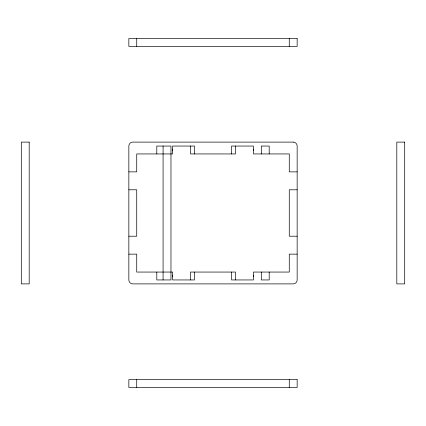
<?xml version="1.0" encoding="UTF-8"?>
<svg xmlns="http://www.w3.org/2000/svg" width="426" height="426" viewBox="0 0 426 426"><rect width="100%" height="100%" fill="white"/><g stroke="black" fill="none" stroke-linecap="round" stroke-linejoin="round"><path stroke-width="0.64" d="M128.844 171.864L136.73 171.864L136.73 153.94L172.583 153.94L172.583 146.054L194.448 146.054L194.448 153.94M297.156 171.864L289.27 171.864L289.27 153.94L253.417 153.94L253.417 146.054L231.552 146.054L231.552 153.94M128.844 189.788L136.73 189.788L136.73 236.212L128.844 236.212M297.156 189.788L289.27 189.788L289.27 236.212L297.156 236.212M128.844 254.136L136.73 254.136L136.73 272.06L172.583 272.06L172.583 279.946L194.448 279.946L194.448 272.06M297.156 254.136L289.27 254.136L289.27 272.06L253.417 272.06L253.417 279.946L231.552 279.946L231.552 272.06M289.27 38.505L289.27 46.391M289.27 379.609L289.27 387.495M269.195 153.94L269.195 146.054L261.308 146.054L261.308 153.94M269.195 272.06L269.195 279.946L261.308 279.946L261.308 272.06M235.493 146.054L235.493 153.94L190.507 153.94L190.507 146.054M235.493 279.946L235.493 272.06L190.507 272.06L190.507 279.946M163.083 146.054L163.083 279.946M156.805 153.94L156.805 146.054L170.97 146.054L170.97 279.946L156.805 279.946L156.805 272.06M136.73 38.505L136.73 46.391M136.73 379.609L136.73 387.495M172.684 276.793A3.046 3.046 0 0 1 172.684 275.217M253.284 149.105A3.046 3.046 0 0 1 253.342 150.682M253.316 275.217A3.046 3.046 0 0 1 253.316 276.793M172.684 150.783A3.046 3.046 0 0 1 172.684 149.206M297.156 38.505L128.844 38.505L128.844 46.391L297.156 46.391L297.156 38.505M29.186 142.108L21.3 142.108L21.3 283.892L29.186 283.892L29.186 142.108M293.21 142.108L132.79 142.108A3.946 3.946 0 0 0 128.844 146.054L128.844 279.946A3.946 3.946 0 0 0 132.79 283.892L293.21 283.892A3.946 3.946 0 0 0 297.156 279.946L297.156 146.054A3.946 3.946 0 0 0 293.21 142.108M404.7 142.108L396.814 142.108L396.814 283.892L404.7 283.892L404.7 142.108M297.156 379.609L128.844 379.609L128.844 387.495L297.156 387.495L297.156 379.609"/></g></svg>
